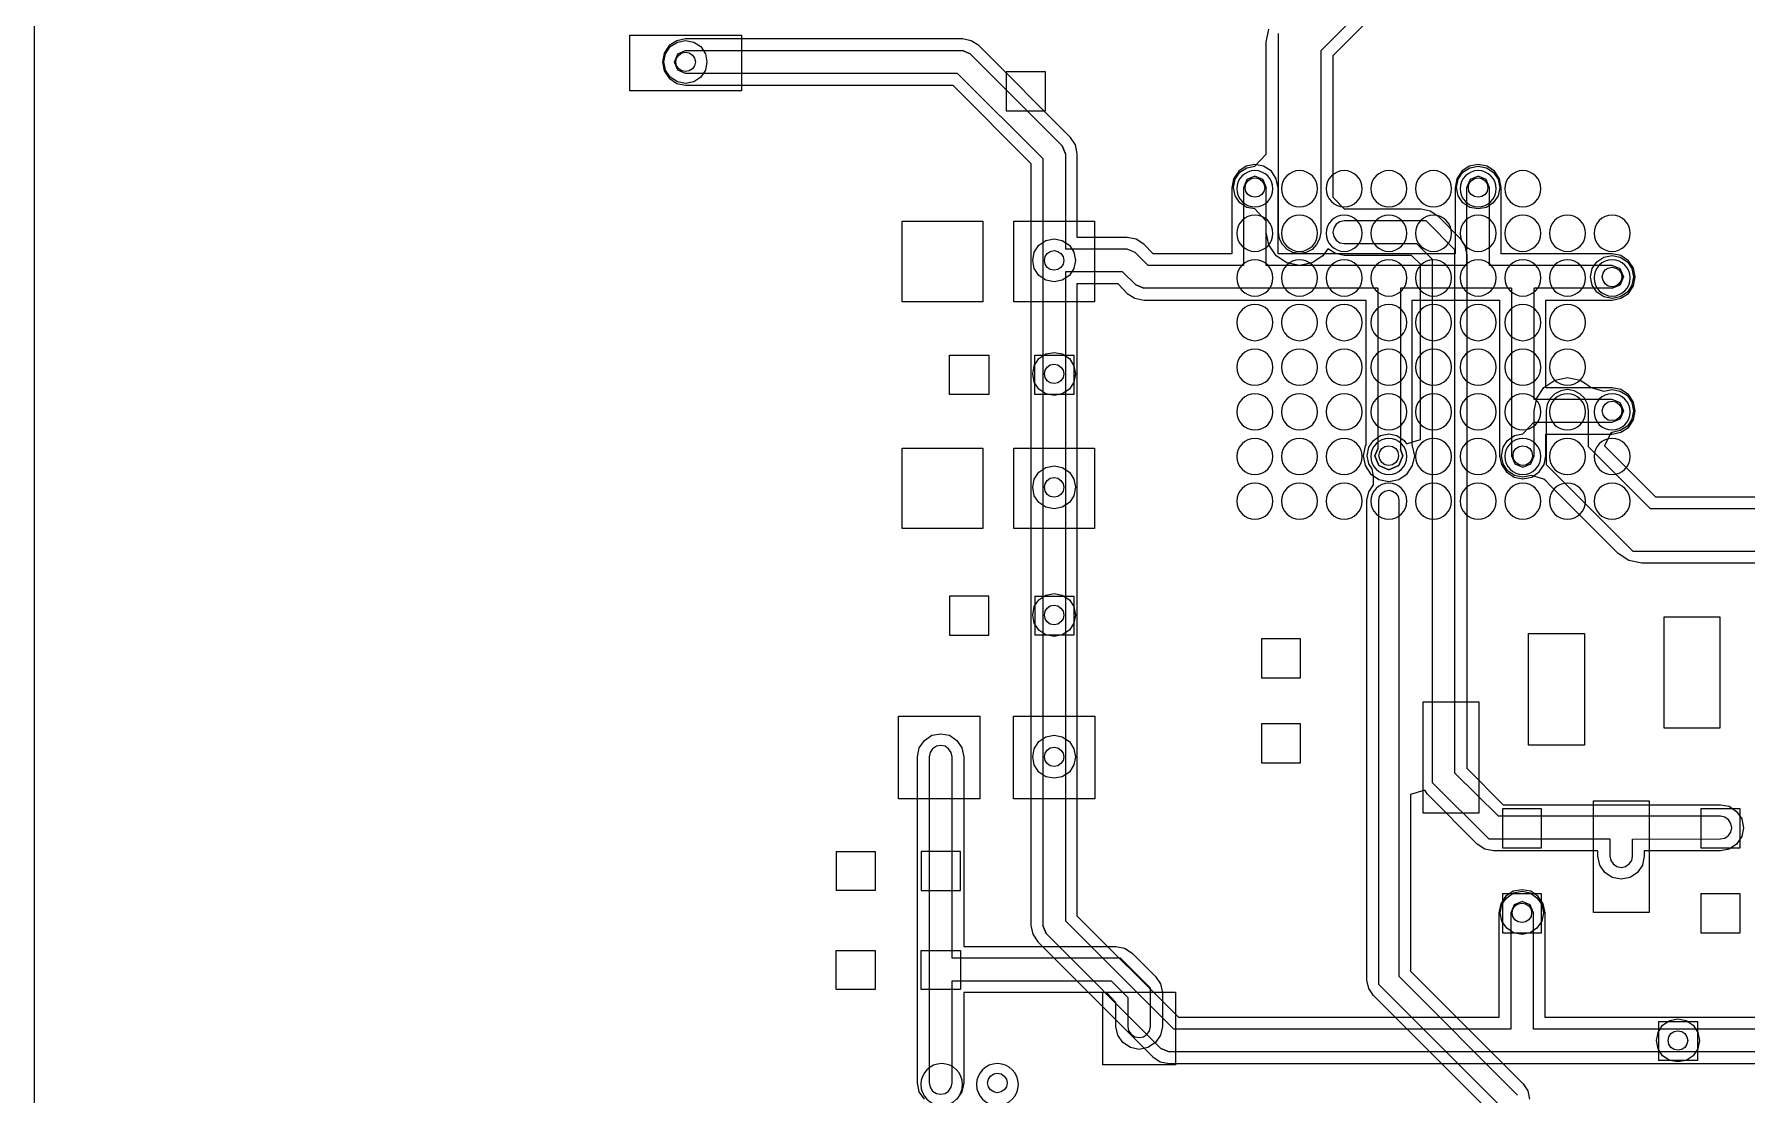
# Model space of a CAD drawing. Header units: millimetres. Extents: x -5.7 to 21.1, y -4.9 to 20.1.
# Drawn here: x -5.74 to 9.61, y 2.03 to 11.53 of the extents above; entities that cross this region are included whole.
import ezdxf

# ---------------------------------------------------------------- set-up
doc = ezdxf.new("R2010")
doc.units = ezdxf.units.MM
doc.header["$LTSCALE"] = 25.4
for name, color, linetype in [('metal1', 5, 'Continuous'), ('metal2', 125, 'Continuous'), ('metal4', 1, 'Continuous')]:
    doc.layers.add(name, color=color, linetype=linetype)

msp = doc.modelspace()

# ---------------------------------------------------------------- linework, layer by layer
at = {"layer": 'metal1', "color": 172, "lineweight": 0}
for p, q in [((-5.733, -3.97), (-5.733, 20.134)), ((-0.091, 11.364), (-0.107, 11.283)), ((-0.047, 11.431), (-0.091, 11.364)), ((0.02, 11.475), (-0.047, 11.431)), ((-0.001, 11.283), (0.029, 11.357)), ((-0.001, 11.283), (0.029, 11.355)), ((0.1, 11.491), (0.02, 11.475)), ((0.029, 11.357), (0.1, 11.387)), ((2.579, 11.491), (0.1, 11.491)), ((0.1, 11.387), (2.579, 11.387)), ((2.659, 11.475), (2.579, 11.491)), ((2.65, 11.357), (2.579, 11.387)), ((2.579, 11.387), (2.65, 11.357)), ((2.65, 11.357), (3.473, 10.532)), ((2.726, 11.431), (2.659, 11.475)), ((3.549, 10.608), (2.726, 11.431)), ((-0.107, 11.283), (-0.091, 11.205)), ((-0.091, 11.205), (-0.047, 11.138)), ((0.029, 11.212), (-0.001, 11.283)), ((0.029, 11.214), (-0.001, 11.283)), ((0.1, 11.182), (0.029, 11.212)), ((-0.047, 11.138), (0.02, 11.092)), ((0.02, 11.092), (0.1, 11.076)), ((2.537, 11.182), (0.1, 11.182)), ((0.1, 11.076), (2.493, 11.076)), ((2.493, 11.076), (3.194, 10.375)), ((3.3, 10.419), (2.537, 11.182)), ((3.593, 10.541), (3.549, 10.608)), ((3.503, 10.46), (3.473, 10.532)), ((3.473, 10.532), (3.503, 10.46)), ((3.503, 10.46), (3.503, 9.607)), ((3.609, 10.46), (3.593, 10.541)), ((3.609, 9.713), (3.609, 10.46)), ((3.194, 10.375), (3.194, 9.506)), ((3.3, 10.419), (3.3, 9.506)), ((5.055, 10.306), (5.009, 10.237)), ((5.122, 10.35), (5.055, 10.306)), ((5.2, 10.366), (5.122, 10.35)), ((5.278, 10.35), (5.2, 10.366)), ((5.348, 10.306), (5.278, 10.35)), ((5.391, 10.237), (5.348, 10.306)), ((7.054, 10.306), (7.01, 10.237)), ((7.12, 10.35), (7.054, 10.306)), ((7.201, 10.366), (7.12, 10.35)), ((7.28, 10.35), (7.201, 10.366)), ((7.346, 10.306), (7.28, 10.35)), ((7.392, 10.237), (7.346, 10.306)), ((5.009, 10.237), (4.992, 10.158)), ((4.992, 10.158), (4.992, 9.566)), ((5.128, 10.23), (5.099, 10.158)), ((5.099, 10.158), (5.099, 9.46)), ((5.2, 10.26), (5.128, 10.23)), ((5.271, 10.23), (5.2, 10.26)), ((5.271, 10.23), (5.301, 10.158)), ((5.301, 10.158), (5.271, 10.23)), ((5.301, 9.46), (5.301, 10.158)), ((5.407, 10.158), (5.391, 10.237)), ((5.407, 9.566), (5.407, 10.158)), ((7.01, 10.237), (6.994, 10.158)), ((6.994, 10.158), (6.994, 9.566)), ((7.13, 10.23), (7.097, 10.158)), ((7.097, 10.158), (7.097, 9.46)), ((7.201, 10.26), (7.13, 10.23)), ((7.273, 10.23), (7.201, 10.26)), ((7.303, 10.158), (7.273, 10.23)), ((7.303, 9.46), (7.303, 10.158)), ((7.406, 10.158), (7.392, 10.237)), ((7.406, 9.566), (7.406, 10.158)), ((4.056, 9.713), (3.609, 9.713)), ((4.135, 9.697), (4.056, 9.713)), ((4.204, 9.651), (4.135, 9.697)), ((4.056, 9.607), (3.503, 9.607)), ((4.128, 9.577), (4.056, 9.607)), ((4.128, 9.577), (4.056, 9.607)), ((4.245, 9.46), (4.128, 9.577)), ((4.289, 9.566), (4.204, 9.651)), ((4.992, 9.566), (4.289, 9.566)), ((6.401, 9.566), (5.407, 9.566)), ((6.994, 9.566), (6.401, 9.566)), ((8.4, 9.566), (7.406, 9.566)), ((8.478, 9.55), (8.4, 9.566)), ((8.548, 9.504), (8.478, 9.55)), ((3.194, 9.506), (3.194, 8.489)), ((3.3, 9.506), (3.3, 8.489)), ((4.015, 9.404), (3.503, 9.404)), ((3.503, 9.404), (3.503, 8.489)), ((4.133, 9.287), (4.015, 9.404)), ((5.099, 9.46), (4.245, 9.46)), ((6.401, 9.46), (5.301, 9.46)), ((7.097, 9.46), (6.401, 9.46)), ((7.6, 9.46), (7.303, 9.46)), ((8.4, 9.46), (7.6, 9.46)), ((8.471, 9.43), (8.4, 9.46)), ((8.501, 9.358), (8.471, 9.43)), ((8.471, 9.43), (8.501, 9.358)), ((8.591, 9.437), (8.548, 9.504)), ((8.607, 9.358), (8.591, 9.437)), ((3.609, 8.489), (3.609, 9.298)), ((3.609, 9.298), (3.971, 9.298)), ((3.971, 9.298), (4.056, 9.211)), ((4.056, 9.211), (4.123, 9.167)), ((4.133, 9.287), (4.204, 9.257)), ((4.204, 9.257), (4.133, 9.287)), ((5.2, 9.257), (4.204, 9.257)), ((6.3, 9.257), (5.2, 9.257)), ((6.3, 9.257), (6.3, 7.818)), ((6.503, 9.257), (6.503, 7.812)), ((7.201, 9.257), (6.503, 9.257)), ((7.499, 9.257), (7.201, 9.257)), ((7.499, 9.257), (7.499, 8.185)), ((7.701, 8.259), (7.701, 9.257)), ((8.4, 9.257), (7.701, 9.257)), ((8.4, 9.257), (8.471, 9.287)), ((8.471, 9.287), (8.4, 9.257)), ((8.471, 9.287), (8.501, 9.358)), ((8.501, 9.358), (8.471, 9.287)), ((8.478, 9.167), (8.548, 9.211)), ((8.548, 9.211), (8.591, 9.278)), ((8.591, 9.278), (8.607, 9.358)), ((4.123, 9.167), (4.204, 9.151)), ((4.204, 9.151), (6.194, 9.151)), ((6.194, 9.151), (6.194, 7.855)), ((6.609, 7.855), (6.609, 9.151)), ((6.609, 9.151), (7.201, 9.151)), ((7.201, 9.151), (7.392, 9.151)), ((7.392, 9.151), (7.392, 8.185)), ((7.807, 8.365), (7.807, 9.151)), ((7.807, 9.151), (8.4, 9.151)), ((8.4, 9.151), (8.478, 9.167)), ((3.194, 8.489), (3.194, 7.472)), ((3.3, 8.489), (3.3, 7.472)), ((3.503, 8.489), (3.503, 7.472)), ((3.609, 7.472), (3.609, 8.489)), ((8.4, 8.365), (7.807, 8.365)), ((8.478, 8.349), (8.4, 8.365)), ((8.548, 8.305), (8.478, 8.349)), ((8.591, 8.236), (8.548, 8.305)), ((7.392, 8.185), (7.392, 7.756)), ((7.499, 8.185), (7.499, 7.756)), ((8.4, 8.259), (7.701, 8.259)), ((8.471, 8.229), (8.4, 8.259)), ((8.501, 8.157), (8.471, 8.229)), ((8.471, 8.229), (8.501, 8.157)), ((8.471, 8.086), (8.501, 8.157)), ((8.501, 8.157), (8.471, 8.086)), ((8.607, 8.157), (8.591, 8.236)), ((8.591, 8.079), (8.607, 8.157)), ((7.701, 7.756), (7.701, 8.056)), ((7.701, 8.056), (8.4, 8.056)), ((8.4, 8.056), (8.471, 8.086)), ((8.478, 7.966), (8.548, 8.01)), ((8.548, 8.01), (8.591, 8.079)), ((6.187, 7.846), (6.171, 7.756)), ((6.194, 7.855), (6.187, 7.846)), ((6.613, 7.846), (6.609, 7.855)), ((6.632, 7.756), (6.613, 7.846)), ((7.807, 7.756), (7.807, 7.95)), ((7.807, 7.95), (8.4, 7.95)), ((8.4, 7.95), (8.478, 7.966)), ((6.171, 7.756), (6.187, 7.668)), ((6.274, 7.756), (6.3, 7.818)), ((6.3, 7.818), (6.274, 7.756)), ((6.311, 7.668), (6.274, 7.756)), ((6.274, 7.756), (6.311, 7.668)), ((6.489, 7.668), (6.526, 7.756)), ((6.526, 7.756), (6.489, 7.668)), ((6.526, 7.756), (6.503, 7.812)), ((6.503, 7.812), (6.526, 7.756)), ((6.613, 7.668), (6.632, 7.756)), ((7.392, 7.756), (7.409, 7.678)), ((7.409, 7.678), (7.455, 7.611)), ((7.499, 7.756), (7.529, 7.685)), ((7.529, 7.685), (7.6, 7.655)), ((7.6, 7.655), (7.671, 7.685)), ((7.671, 7.685), (7.701, 7.756)), ((7.748, 7.611), (7.791, 7.678)), ((7.791, 7.678), (7.807, 7.756)), ((6.187, 7.668), (6.237, 7.595)), ((6.237, 7.595), (6.311, 7.544)), ((6.401, 7.631), (6.311, 7.668)), ((6.311, 7.668), (6.311, 7.668)), ((6.311, 7.668), (6.401, 7.631)), ((6.311, 7.544), (6.401, 7.525)), ((6.489, 7.668), (6.401, 7.631)), ((6.401, 7.631), (6.489, 7.668)), ((6.401, 7.525), (6.489, 7.544)), ((6.489, 7.544), (6.563, 7.595)), ((6.563, 7.595), (6.613, 7.668)), ((7.455, 7.611), (7.522, 7.565)), ((7.522, 7.565), (7.6, 7.548)), ((7.6, 7.548), (7.681, 7.565)), ((7.681, 7.565), (7.748, 7.611)), ((3.194, 7.472), (3.194, 6.329)), ((3.3, 7.472), (3.3, 6.329)), ((3.503, 7.472), (3.503, 6.329)), ((3.609, 6.329), (3.609, 7.472)), ((3.194, 6.329), (3.194, 5.059)), ((3.3, 6.329), (3.3, 5.059)), ((3.503, 6.329), (3.503, 5.059)), ((3.609, 5.059), (3.609, 6.329)), ((3.194, 5.059), (3.194, 3.546)), ((3.3, 5.059), (3.3, 3.546)), ((3.503, 5.059), (3.503, 3.588)), ((3.609, 3.631), (3.609, 5.059)), ((7.515, 3.853), (7.446, 3.807)), ((7.593, 3.867), (7.515, 3.853)), ((7.671, 3.853), (7.593, 3.867)), ((7.738, 3.807), (7.671, 3.853)), ((7.402, 3.74), (7.386, 3.661)), ((7.446, 3.807), (7.402, 3.74)), ((7.522, 3.733), (7.492, 3.661)), ((7.593, 3.763), (7.522, 3.733)), ((7.665, 3.733), (7.593, 3.763)), ((7.695, 3.661), (7.665, 3.733)), ((7.784, 3.74), (7.738, 3.807)), ((7.801, 3.661), (7.784, 3.74)), ((3.194, 3.546), (3.21, 3.468)), ((3.3, 3.546), (3.33, 3.475)), ((3.33, 3.475), (3.3, 3.546)), ((4.474, 2.619), (3.503, 3.588)), ((4.518, 2.723), (3.609, 3.631)), ((7.386, 3.661), (7.386, 2.723)), ((7.492, 3.661), (7.492, 2.619)), ((7.695, 2.619), (7.695, 3.661)), ((7.801, 2.723), (7.801, 3.661)), ((3.21, 3.468), (3.256, 3.401)), ((3.256, 3.401), (4.285, 2.37)), ((4.358, 2.444), (3.33, 3.475)), ((7.492, 2.619), (4.474, 2.619)), ((7.386, 2.723), (4.518, 2.723)), ((8.99, 2.619), (7.695, 2.619)), ((11.911, 2.723), (7.801, 2.723)), ((9.878, 2.619), (8.99, 2.619)), ((4.285, 2.37), (4.352, 2.324)), ((4.352, 2.324), (4.432, 2.31)), ((4.358, 2.444), (4.432, 2.414)), ((4.432, 2.414), (4.358, 2.444)), ((7.6, 2.414), (4.432, 2.414)), ((4.432, 2.31), (11.704, 2.31)), ((8.99, 2.414), (7.6, 2.414)), ((9.878, 2.414), (8.99, 2.414))]:
    msp.add_line(p, q, dxfattribs=at)
at = {"layer": 'metal2', "color": 125, "lineweight": 0}
for p, q in [((-5.736, 20.135), (-5.736, -3.972)), ((6.767, 12.36), (5.79, 11.385)), ((6.787, 12.229), (5.897, 11.339)), ((5.302, 11.463), (5.324, 11.578)), ((5.41, 9.76), (5.41, 11.541)), ((-0.094, 11.285), (-0.079, 11.358)), ((-0.079, 11.358), (-0.038, 11.422)), ((-0.038, 11.422), (0.026, 11.463)), ((0.026, 11.463), (0.099, 11.478)), ((0.038, 11.346), (0.065, 11.366)), ((0.038, 11.346), (0.065, 11.366)), ((0.065, 11.366), (0.099, 11.373)), ((0.065, 11.366), (0.099, 11.373)), ((0.099, 11.478), (0.172, 11.463)), ((0.099, 11.373), (0.133, 11.366)), ((0.099, 11.373), (0.133, 11.366)), ((0.133, 11.366), (0.16, 11.346)), ((0.133, 11.366), (0.16, 11.346)), ((0.172, 11.463), (0.235, 11.422)), ((0.235, 11.422), (0.235, 11.422)), ((0.235, 11.422), (0.277, 11.358)), ((0.277, 11.358), (0.291, 11.285)), ((5.302, 10.459), (5.302, 11.463)), ((5.79, 11.385), (5.79, 9.76)), ((-0.079, 11.212), (-0.094, 11.285)), ((-0.038, 11.149), (-0.079, 11.212)), ((0.011, 11.285), (0.019, 11.319)), ((0.011, 11.285), (0.019, 11.319)), ((0.019, 11.251), (0.011, 11.285)), ((0.019, 11.251), (0.011, 11.285)), ((0.019, 11.319), (0.038, 11.346)), ((0.019, 11.319), (0.038, 11.346)), ((0.038, 11.222), (0.019, 11.251)), ((0.038, 11.222), (0.019, 11.251)), ((0.065, 11.205), (0.038, 11.222)), ((0.065, 11.205), (0.038, 11.222)), ((0.099, 11.198), (0.065, 11.205)), ((0.099, 11.198), (0.065, 11.205)), ((0.133, 11.205), (0.099, 11.198)), ((0.133, 11.205), (0.099, 11.198)), ((0.16, 11.222), (0.133, 11.205)), ((0.16, 11.222), (0.133, 11.205)), ((0.16, 11.346), (0.179, 11.319)), ((0.16, 11.346), (0.179, 11.319)), ((0.179, 11.251), (0.16, 11.222)), ((0.179, 11.251), (0.16, 11.222)), ((0.179, 11.319), (0.187, 11.285)), ((0.179, 11.319), (0.187, 11.285)), ((0.187, 11.285), (0.179, 11.251)), ((0.187, 11.285), (0.179, 11.251)), ((0.277, 11.212), (0.235, 11.149)), ((0.291, 11.285), (0.277, 11.212)), ((5.897, 11.339), (5.897, 10.074)), ((0.026, 11.107), (-0.038, 11.149)), ((0.099, 11.093), (0.026, 11.107)), ((0.172, 11.107), (0.099, 11.093)), ((0.235, 11.149), (0.172, 11.107)), ((5.2, 10.352), (5.302, 10.459)), ((5.022, 10.233), (5.064, 10.296)), ((5.064, 10.296), (5.127, 10.337)), ((5.127, 10.337), (5.2, 10.352)), ((7.021, 10.233), (7.064, 10.296)), ((7.064, 10.296), (7.125, 10.337)), ((7.125, 10.337), (7.199, 10.352)), ((7.199, 10.352), (7.274, 10.337)), ((7.274, 10.337), (7.335, 10.296)), ((7.335, 10.296), (7.335, 10.296)), ((7.335, 10.296), (7.379, 10.233)), ((5.007, 10.159), (5.022, 10.233)), ((5.022, 10.084), (5.007, 10.159)), ((5.112, 10.159), (5.12, 10.191)), ((5.112, 10.159), (5.12, 10.191)), ((5.12, 10.125), (5.112, 10.159)), ((5.12, 10.125), (5.112, 10.159)), ((5.12, 10.191), (5.137, 10.22)), ((5.12, 10.191), (5.137, 10.22)), ((5.137, 10.22), (5.166, 10.24)), ((5.137, 10.22), (5.166, 10.24)), ((5.166, 10.24), (5.2, 10.247)), ((5.166, 10.24), (5.2, 10.247)), ((5.2, 10.247), (5.234, 10.24)), ((5.2, 10.247), (5.234, 10.24)), ((5.234, 10.24), (5.261, 10.22)), ((5.234, 10.24), (5.261, 10.22)), ((5.261, 10.22), (5.28, 10.191)), ((5.261, 10.22), (5.28, 10.191)), ((5.28, 10.191), (5.288, 10.159)), ((5.28, 10.191), (5.288, 10.159)), ((5.288, 10.159), (5.28, 10.125)), ((5.288, 10.159), (5.28, 10.125)), ((7.006, 10.159), (7.021, 10.233)), ((7.021, 10.084), (7.006, 10.159)), ((7.113, 10.159), (7.118, 10.191)), ((7.113, 10.159), (7.118, 10.191)), ((7.118, 10.125), (7.113, 10.159)), ((7.118, 10.125), (7.113, 10.159)), ((7.118, 10.191), (7.138, 10.22)), ((7.118, 10.191), (7.138, 10.22)), ((7.138, 10.22), (7.167, 10.24)), ((7.138, 10.22), (7.167, 10.24)), ((7.167, 10.24), (7.199, 10.247)), ((7.167, 10.24), (7.199, 10.247)), ((7.199, 10.247), (7.233, 10.24)), ((7.199, 10.247), (7.233, 10.24)), ((7.233, 10.24), (7.262, 10.22)), ((7.233, 10.24), (7.262, 10.22)), ((7.262, 10.22), (7.281, 10.191)), ((7.262, 10.22), (7.281, 10.191)), ((7.281, 10.191), (7.286, 10.159)), ((7.281, 10.191), (7.286, 10.159)), ((7.286, 10.159), (7.281, 10.125)), ((7.286, 10.159), (7.281, 10.125)), ((7.379, 10.233), (7.393, 10.159)), ((7.393, 10.159), (7.379, 10.084)), ((5.064, 10.023), (5.022, 10.084)), ((5.127, 9.981), (5.064, 10.023)), ((5.137, 10.096), (5.12, 10.125)), ((5.137, 10.096), (5.12, 10.125)), ((5.2, 9.967), (5.127, 9.981)), ((5.166, 10.079), (5.137, 10.096)), ((5.166, 10.079), (5.137, 10.096)), ((5.2, 10.072), (5.166, 10.079)), ((5.2, 10.072), (5.166, 10.079)), ((5.234, 10.079), (5.2, 10.072)), ((5.234, 10.079), (5.2, 10.072)), ((5.261, 10.096), (5.234, 10.079)), ((5.261, 10.096), (5.234, 10.079)), ((5.28, 10.125), (5.261, 10.096)), ((5.28, 10.125), (5.261, 10.096)), ((5.897, 10.074), (5.999, 9.967)), ((7.064, 10.023), (7.021, 10.084)), ((7.125, 9.981), (7.064, 10.023)), ((7.138, 10.096), (7.118, 10.125)), ((7.138, 10.096), (7.118, 10.125)), ((7.199, 9.967), (7.125, 9.981)), ((7.167, 10.079), (7.138, 10.096)), ((7.167, 10.079), (7.138, 10.096)), ((7.199, 10.072), (7.167, 10.079)), ((7.199, 10.072), (7.167, 10.079)), ((7.233, 10.079), (7.199, 10.072)), ((7.233, 10.079), (7.199, 10.072)), ((7.274, 9.981), (7.199, 9.967)), ((7.262, 10.096), (7.233, 10.079)), ((7.262, 10.096), (7.233, 10.079)), ((7.281, 10.125), (7.262, 10.096)), ((7.281, 10.125), (7.262, 10.096)), ((7.335, 10.023), (7.274, 9.981)), ((7.379, 10.084), (7.335, 10.023)), ((5.302, 9.857), (5.2, 9.967)), ((5.302, 9.76), (5.302, 9.857)), ((5.929, 9.83), (5.907, 9.796)), ((5.96, 9.852), (5.929, 9.83)), ((5.999, 9.86), (5.96, 9.852)), ((5.999, 9.967), (6.689, 9.967)), ((6.733, 9.86), (5.999, 9.86)), ((6.689, 9.967), (6.77, 9.95)), ((6.991, 9.601), (6.733, 9.86)), ((6.77, 9.95), (6.838, 9.906)), ((6.838, 9.906), (7.038, 9.704)), ((3.265, 9.643), (3.328, 9.684)), ((3.328, 9.684), (3.401, 9.699)), ((3.401, 9.699), (3.474, 9.684)), ((3.474, 9.684), (3.538, 9.643)), ((5.324, 9.645), (5.302, 9.76)), ((5.419, 9.699), (5.41, 9.76)), ((5.446, 9.648), (5.419, 9.699)), ((5.78, 9.699), (5.753, 9.648)), ((5.79, 9.76), (5.78, 9.699)), ((5.907, 9.796), (5.897, 9.76)), ((5.897, 9.76), (5.907, 9.721)), ((5.907, 9.721), (5.929, 9.687)), ((5.929, 9.687), (5.96, 9.665)), ((7.038, 9.704), (7.082, 9.638)), ((3.209, 9.506), (3.223, 9.579)), ((3.223, 9.579), (3.265, 9.643)), ((3.314, 9.506), (3.321, 9.54)), ((3.314, 9.506), (3.321, 9.54)), ((3.321, 9.54), (3.338, 9.567)), ((3.321, 9.54), (3.338, 9.567)), ((3.338, 9.567), (3.367, 9.587)), ((3.338, 9.567), (3.367, 9.587)), ((3.367, 9.587), (3.401, 9.594)), ((3.367, 9.587), (3.401, 9.594)), ((3.401, 9.594), (3.435, 9.587)), ((3.401, 9.594), (3.435, 9.587)), ((3.435, 9.587), (3.462, 9.567)), ((3.435, 9.587), (3.462, 9.567)), ((3.462, 9.567), (3.482, 9.54)), ((3.462, 9.567), (3.482, 9.54)), ((3.482, 9.54), (3.489, 9.506)), ((3.482, 9.54), (3.489, 9.506)), ((3.538, 9.643), (3.538, 9.643)), ((3.538, 9.643), (3.579, 9.579)), ((3.579, 9.579), (3.594, 9.506)), ((5.39, 9.548), (5.324, 9.645)), ((5.485, 9.484), (5.39, 9.548)), ((5.488, 9.604), (5.446, 9.648)), ((5.541, 9.577), (5.488, 9.604)), ((5.6, 9.567), (5.541, 9.577)), ((5.658, 9.577), (5.6, 9.567)), ((5.712, 9.604), (5.658, 9.577)), ((5.753, 9.648), (5.712, 9.604)), ((5.809, 9.548), (5.714, 9.484)), ((5.853, 9.611), (5.809, 9.548)), ((5.921, 9.567), (5.853, 9.611)), ((5.999, 9.55), (5.921, 9.567)), ((5.96, 9.665), (5.999, 9.657)), ((5.999, 9.657), (6.648, 9.657)), ((6.604, 9.55), (5.999, 9.55)), ((6.684, 9.472), (6.604, 9.55)), ((6.648, 9.657), (6.789, 9.516)), ((6.789, 9.516), (6.789, 4.829)), ((6.991, 4.912), (6.991, 9.601)), ((7.082, 9.638), (7.099, 9.557)), ((7.099, 9.557), (7.099, 4.956)), ((8.264, 9.494), (8.327, 9.535)), ((8.327, 9.535), (8.4, 9.55)), ((8.4, 9.55), (8.473, 9.535)), ((8.473, 9.535), (8.537, 9.494)), ((3.223, 9.433), (3.209, 9.506)), ((3.265, 9.37), (3.223, 9.433)), ((3.328, 9.328), (3.265, 9.37)), ((3.321, 9.472), (3.314, 9.506)), ((3.321, 9.472), (3.314, 9.506)), ((3.338, 9.443), (3.321, 9.472)), ((3.338, 9.443), (3.321, 9.472)), ((3.367, 9.426), (3.338, 9.443)), ((3.367, 9.426), (3.338, 9.443)), ((3.401, 9.418), (3.367, 9.426)), ((3.401, 9.418), (3.367, 9.426)), ((3.435, 9.426), (3.401, 9.418)), ((3.435, 9.426), (3.401, 9.418)), ((3.462, 9.443), (3.435, 9.426)), ((3.462, 9.443), (3.435, 9.426)), ((3.482, 9.472), (3.462, 9.443)), ((3.482, 9.472), (3.462, 9.443)), ((3.538, 9.37), (3.474, 9.328)), ((3.489, 9.506), (3.482, 9.472)), ((3.489, 9.506), (3.482, 9.472)), ((3.579, 9.433), (3.538, 9.37)), ((3.594, 9.506), (3.579, 9.433)), ((5.6, 9.46), (5.485, 9.484)), ((5.714, 9.484), (5.6, 9.46)), ((6.684, 7.903), (6.684, 9.472)), ((8.208, 9.358), (8.222, 9.433)), ((8.222, 9.433), (8.264, 9.494)), ((8.312, 9.358), (8.32, 9.392)), ((8.312, 9.358), (8.32, 9.392)), ((8.32, 9.392), (8.337, 9.421)), ((8.32, 9.392), (8.337, 9.421)), ((8.337, 9.421), (8.366, 9.438)), ((8.337, 9.421), (8.366, 9.438)), ((8.366, 9.438), (8.4, 9.445)), ((8.366, 9.438), (8.4, 9.445)), ((8.4, 9.445), (8.434, 9.438)), ((8.4, 9.445), (8.434, 9.438)), ((8.434, 9.438), (8.461, 9.421)), ((8.434, 9.438), (8.461, 9.421)), ((8.461, 9.421), (8.48, 9.392)), ((8.461, 9.421), (8.48, 9.392)), ((8.48, 9.392), (8.488, 9.358)), ((8.48, 9.392), (8.488, 9.358)), ((8.537, 9.494), (8.537, 9.494)), ((8.537, 9.494), (8.578, 9.433)), ((8.578, 9.433), (8.593, 9.358)), ((3.401, 9.314), (3.328, 9.328)), ((3.474, 9.328), (3.401, 9.314)), ((8.222, 9.284), (8.208, 9.358)), ((8.264, 9.221), (8.222, 9.284)), ((8.327, 9.18), (8.264, 9.221)), ((8.32, 9.326), (8.312, 9.358)), ((8.32, 9.326), (8.312, 9.358)), ((8.337, 9.297), (8.32, 9.326)), ((8.337, 9.297), (8.32, 9.326)), ((8.366, 9.277), (8.337, 9.297)), ((8.366, 9.277), (8.337, 9.297)), ((8.4, 9.27), (8.366, 9.277)), ((8.4, 9.27), (8.366, 9.277)), ((8.434, 9.277), (8.4, 9.27)), ((8.434, 9.277), (8.4, 9.27)), ((8.461, 9.297), (8.434, 9.277)), ((8.461, 9.297), (8.434, 9.277)), ((8.48, 9.326), (8.461, 9.297)), ((8.48, 9.326), (8.461, 9.297)), ((8.537, 9.221), (8.473, 9.18)), ((8.488, 9.358), (8.48, 9.326)), ((8.488, 9.358), (8.48, 9.326)), ((8.578, 9.284), (8.537, 9.221)), ((8.593, 9.358), (8.578, 9.284)), ((8.4, 9.165), (8.327, 9.18)), ((8.473, 9.18), (8.4, 9.165)), ((3.223, 8.563), (3.265, 8.626)), ((3.265, 8.626), (3.328, 8.668)), ((3.328, 8.668), (3.401, 8.682)), ((3.401, 8.682), (3.474, 8.668)), ((3.474, 8.668), (3.538, 8.626)), ((3.538, 8.626), (3.538, 8.626)), ((3.538, 8.626), (3.579, 8.563)), ((3.209, 8.49), (3.223, 8.563)), ((3.223, 8.414), (3.209, 8.49)), ((3.314, 8.49), (3.321, 8.524)), ((3.314, 8.49), (3.321, 8.524)), ((3.321, 8.456), (3.314, 8.49)), ((3.321, 8.456), (3.314, 8.49)), ((3.321, 8.524), (3.338, 8.551)), ((3.321, 8.524), (3.338, 8.551)), ((3.338, 8.427), (3.321, 8.456)), ((3.338, 8.427), (3.321, 8.456)), ((3.338, 8.551), (3.367, 8.57)), ((3.338, 8.551), (3.367, 8.57)), ((3.367, 8.57), (3.401, 8.578)), ((3.367, 8.57), (3.401, 8.578)), ((3.401, 8.578), (3.435, 8.57)), ((3.401, 8.578), (3.435, 8.57)), ((3.435, 8.57), (3.462, 8.551)), ((3.435, 8.57), (3.462, 8.551)), ((3.462, 8.551), (3.482, 8.524)), ((3.462, 8.551), (3.482, 8.524)), ((3.482, 8.456), (3.462, 8.427)), ((3.482, 8.456), (3.462, 8.427)), ((3.482, 8.524), (3.489, 8.49)), ((3.482, 8.524), (3.489, 8.49)), ((3.489, 8.49), (3.482, 8.456)), ((3.489, 8.49), (3.482, 8.456)), ((3.579, 8.563), (3.594, 8.49)), ((3.594, 8.49), (3.579, 8.414)), ((7.886, 8.434), (8, 8.456)), ((8, 8.456), (8.115, 8.434)), ((3.265, 8.353), (3.223, 8.414)), ((3.328, 8.312), (3.265, 8.353)), ((3.401, 8.297), (3.328, 8.312)), ((3.367, 8.409), (3.338, 8.427)), ((3.367, 8.409), (3.338, 8.427)), ((3.401, 8.402), (3.367, 8.409)), ((3.401, 8.402), (3.367, 8.409)), ((3.435, 8.409), (3.401, 8.402)), ((3.435, 8.409), (3.401, 8.402)), ((3.474, 8.312), (3.401, 8.297)), ((3.462, 8.427), (3.435, 8.409)), ((3.462, 8.427), (3.435, 8.409)), ((3.538, 8.353), (3.474, 8.312)), ((3.579, 8.414), (3.538, 8.353)), ((7.725, 8.271), (7.788, 8.368)), ((7.788, 8.368), (7.886, 8.434)), ((7.888, 8.312), (7.847, 8.271)), ((7.942, 8.339), (7.888, 8.312)), ((8, 8.349), (7.942, 8.339)), ((8.059, 8.339), (8, 8.349)), ((8.112, 8.312), (8.059, 8.339)), ((8.154, 8.271), (8.112, 8.312)), ((8.115, 8.434), (8.161, 8.402)), ((8.161, 8.402), (8.161, 8.402)), ((8.161, 8.402), (8.188, 8.385)), ((8.188, 8.385), (8.21, 8.368)), ((8.21, 8.368), (8.327, 8.336)), ((8.327, 8.336), (8.4, 8.351)), ((8.4, 8.351), (8.473, 8.336)), ((8.473, 8.336), (8.537, 8.295)), ((8.537, 8.295), (8.578, 8.232)), ((7.703, 8.158), (7.725, 8.271)), ((7.703, 8.059), (7.703, 8.158)), ((7.818, 8.217), (7.81, 8.158)), ((7.81, 8.158), (7.81, 7.678)), ((7.847, 8.271), (7.818, 8.217)), ((8.181, 8.217), (8.154, 8.271)), ((8.19, 8.158), (8.181, 8.217)), ((8.19, 7.837), (8.19, 8.158)), ((8.312, 8.158), (8.32, 8.19)), ((8.312, 8.158), (8.32, 8.19)), ((8.32, 8.124), (8.312, 8.158)), ((8.32, 8.124), (8.312, 8.158)), ((8.32, 8.19), (8.339, 8.219)), ((8.32, 8.19), (8.339, 8.219)), ((8.339, 8.219), (8.366, 8.239)), ((8.339, 8.219), (8.366, 8.239)), ((8.366, 8.239), (8.4, 8.246)), ((8.366, 8.239), (8.4, 8.246)), ((8.4, 8.246), (8.434, 8.239)), ((8.4, 8.246), (8.434, 8.239)), ((8.434, 8.239), (8.461, 8.219)), ((8.434, 8.239), (8.461, 8.219)), ((8.461, 8.219), (8.48, 8.19)), ((8.461, 8.219), (8.48, 8.19)), ((8.48, 8.19), (8.488, 8.158)), ((8.48, 8.19), (8.488, 8.158)), ((8.488, 8.158), (8.48, 8.124)), ((8.488, 8.158), (8.48, 8.124)), ((8.578, 8.232), (8.593, 8.158)), ((8.593, 8.158), (8.578, 8.083)), ((7.601, 7.951), (7.703, 8.059)), ((8.339, 8.095), (8.32, 8.124)), ((8.339, 8.095), (8.32, 8.124)), ((8.366, 8.076), (8.339, 8.095)), ((8.366, 8.076), (8.339, 8.095)), ((8.4, 8.071), (8.366, 8.076)), ((8.4, 8.071), (8.366, 8.076)), ((8.434, 8.076), (8.4, 8.071)), ((8.434, 8.076), (8.4, 8.071)), ((8.473, 7.981), (8.4, 7.963)), ((8.461, 8.095), (8.434, 8.076)), ((8.461, 8.095), (8.434, 8.076)), ((8.48, 8.124), (8.461, 8.095)), ((8.48, 8.124), (8.461, 8.095)), ((8.537, 8.022), (8.473, 7.981)), ((8.578, 8.083), (8.537, 8.022)), ((6.207, 7.756), (6.221, 7.832)), ((6.221, 7.832), (6.263, 7.893)), ((6.263, 7.893), (6.326, 7.937)), ((6.326, 7.937), (6.399, 7.951)), ((6.338, 7.82), (6.365, 7.839)), ((6.338, 7.82), (6.365, 7.839)), ((6.365, 7.839), (6.399, 7.844)), ((6.365, 7.839), (6.399, 7.844)), ((6.399, 7.951), (6.472, 7.937)), ((6.399, 7.844), (6.433, 7.839)), ((6.399, 7.844), (6.433, 7.839)), ((6.433, 7.839), (6.462, 7.82)), ((6.433, 7.839), (6.462, 7.82)), ((6.472, 7.937), (6.536, 7.893)), ((6.536, 7.893), (6.558, 7.864)), ((6.558, 7.864), (6.684, 7.903)), ((7.408, 7.756), (7.423, 7.832)), ((7.423, 7.832), (7.464, 7.893)), ((7.464, 7.893), (7.525, 7.937)), ((7.525, 7.937), (7.601, 7.951)), ((7.537, 7.82), (7.567, 7.839)), ((7.537, 7.82), (7.567, 7.839)), ((7.567, 7.839), (7.601, 7.844)), ((7.567, 7.839), (7.601, 7.844)), ((7.601, 7.844), (7.632, 7.839)), ((7.601, 7.844), (7.632, 7.839)), ((7.632, 7.839), (7.662, 7.82)), ((7.632, 7.839), (7.662, 7.82)), ((8.744, 7.281), (8.19, 7.837)), ((8.385, 7.954), (8.332, 7.846)), ((8.332, 7.846), (8.788, 7.388)), ((8.4, 7.963), (8.385, 7.954)), ((6.221, 7.683), (6.207, 7.756)), ((6.25, 7.639), (6.221, 7.683)), ((6.311, 7.756), (6.319, 7.79)), ((6.311, 7.756), (6.319, 7.79)), ((6.319, 7.725), (6.311, 7.756)), ((6.319, 7.725), (6.311, 7.756)), ((6.319, 7.79), (6.338, 7.82)), ((6.319, 7.79), (6.338, 7.82)), ((6.338, 7.695), (6.319, 7.725)), ((6.338, 7.695), (6.319, 7.725)), ((6.365, 7.676), (6.338, 7.695)), ((6.365, 7.676), (6.338, 7.695)), ((6.399, 7.669), (6.365, 7.676)), ((6.399, 7.669), (6.365, 7.676)), ((6.433, 7.676), (6.399, 7.669)), ((6.433, 7.676), (6.399, 7.669)), ((6.462, 7.695), (6.433, 7.676)), ((6.462, 7.695), (6.433, 7.676)), ((6.462, 7.82), (6.48, 7.79)), ((6.462, 7.82), (6.48, 7.79)), ((6.48, 7.725), (6.462, 7.695)), ((6.48, 7.725), (6.462, 7.695)), ((6.48, 7.79), (6.487, 7.756)), ((6.48, 7.79), (6.487, 7.756)), ((6.487, 7.756), (6.48, 7.725)), ((6.487, 7.756), (6.48, 7.725)), ((7.423, 7.683), (7.408, 7.756)), ((7.464, 7.62), (7.423, 7.683)), ((7.513, 7.756), (7.518, 7.79)), ((7.513, 7.756), (7.518, 7.79)), ((7.518, 7.725), (7.513, 7.756)), ((7.518, 7.725), (7.513, 7.756)), ((7.518, 7.79), (7.537, 7.82)), ((7.518, 7.79), (7.537, 7.82)), ((7.537, 7.695), (7.518, 7.725)), ((7.537, 7.695), (7.518, 7.725)), ((7.567, 7.676), (7.537, 7.695)), ((7.567, 7.676), (7.537, 7.695)), ((7.601, 7.669), (7.567, 7.676)), ((7.601, 7.669), (7.567, 7.676)), ((7.632, 7.676), (7.601, 7.669)), ((7.632, 7.676), (7.601, 7.669)), ((7.662, 7.695), (7.632, 7.676)), ((7.662, 7.695), (7.632, 7.676)), ((7.662, 7.82), (7.681, 7.79)), ((7.662, 7.82), (7.681, 7.79)), ((7.681, 7.725), (7.662, 7.695)), ((7.681, 7.725), (7.662, 7.695)), ((7.681, 7.79), (7.688, 7.756)), ((7.681, 7.79), (7.688, 7.756)), ((7.688, 7.756), (7.681, 7.725)), ((7.688, 7.756), (7.681, 7.725)), ((7.81, 7.678), (8.585, 6.901)), ((3.209, 7.474), (3.223, 7.547)), ((3.223, 7.547), (3.265, 7.61)), ((3.265, 7.61), (3.328, 7.652)), ((3.321, 7.505), (3.338, 7.535)), ((3.321, 7.505), (3.338, 7.535)), ((3.328, 7.652), (3.401, 7.666)), ((3.338, 7.535), (3.367, 7.554)), ((3.338, 7.535), (3.367, 7.554)), ((3.367, 7.554), (3.401, 7.561)), ((3.367, 7.554), (3.401, 7.561)), ((3.401, 7.666), (3.474, 7.652)), ((3.401, 7.561), (3.435, 7.554)), ((3.401, 7.561), (3.435, 7.554)), ((3.435, 7.554), (3.462, 7.535)), ((3.435, 7.554), (3.462, 7.535)), ((3.462, 7.535), (3.482, 7.505)), ((3.462, 7.535), (3.482, 7.505)), ((3.474, 7.652), (3.538, 7.61)), ((3.538, 7.61), (3.538, 7.61)), ((3.538, 7.61), (3.579, 7.547)), ((3.579, 7.547), (3.594, 7.474)), ((6.263, 7.574), (6.25, 7.639)), ((6.263, 7.496), (6.263, 7.574)), ((7.525, 7.578), (7.464, 7.62)), ((7.601, 7.564), (7.525, 7.578)), ((7.645, 7.574), (7.601, 7.564)), ((7.679, 7.578), (7.645, 7.574)), ((7.788, 7.547), (7.679, 7.578)), ((7.808, 7.527), (7.788, 7.547)), ((7.842, 7.493), (7.808, 7.527)), ((3.223, 7.398), (3.209, 7.474)), ((3.265, 7.337), (3.223, 7.398)), ((3.314, 7.474), (3.321, 7.505)), ((3.314, 7.474), (3.321, 7.505)), ((3.321, 7.439), (3.314, 7.474)), ((3.321, 7.439), (3.314, 7.474)), ((3.338, 7.41), (3.321, 7.439)), ((3.338, 7.41), (3.321, 7.439)), ((3.367, 7.391), (3.338, 7.41)), ((3.367, 7.391), (3.338, 7.41)), ((3.401, 7.386), (3.367, 7.391)), ((3.401, 7.386), (3.367, 7.391)), ((3.435, 7.391), (3.401, 7.386)), ((3.435, 7.391), (3.401, 7.386)), ((3.462, 7.41), (3.435, 7.391)), ((3.462, 7.41), (3.435, 7.391)), ((3.482, 7.439), (3.462, 7.41)), ((3.482, 7.439), (3.462, 7.41)), ((3.482, 7.505), (3.489, 7.474)), ((3.482, 7.505), (3.489, 7.474)), ((3.489, 7.474), (3.482, 7.439)), ((3.489, 7.474), (3.482, 7.439)), ((3.579, 7.398), (3.538, 7.337)), ((3.594, 7.474), (3.579, 7.398)), ((6.204, 7.357), (6.221, 7.432)), ((6.221, 7.432), (6.25, 7.476)), ((6.25, 7.476), (6.263, 7.496)), ((6.311, 7.357), (6.316, 7.391)), ((6.316, 7.391), (6.336, 7.42)), ((6.336, 7.42), (6.365, 7.439)), ((6.365, 7.439), (6.399, 7.447)), ((6.399, 7.447), (6.433, 7.439)), ((6.433, 7.439), (6.462, 7.42)), ((6.462, 7.42), (6.482, 7.391)), ((6.482, 7.391), (6.489, 7.357)), ((8.454, 6.881), (7.842, 7.493)), ((8.788, 7.388), (13.179, 7.388)), ((3.328, 7.296), (3.265, 7.337)), ((3.401, 7.279), (3.328, 7.296)), ((3.474, 7.296), (3.401, 7.279)), ((3.538, 7.337), (3.474, 7.296)), ((6.204, 3.057), (6.204, 7.357)), ((6.311, 3.018), (6.311, 7.357)), ((6.489, 7.357), (6.489, 3.094)), ((13.179, 7.281), (8.744, 7.281)), ((8.551, 6.816), (8.454, 6.881)), ((8.666, 6.794), (8.551, 6.816)), ((8.585, 6.901), (12.989, 6.901)), ((12.882, 6.794), (8.666, 6.794)), ((3.223, 6.404), (3.265, 6.465)), ((3.265, 6.465), (3.328, 6.508)), ((3.328, 6.508), (3.401, 6.523)), ((3.401, 6.523), (3.474, 6.508)), ((3.474, 6.508), (3.538, 6.465)), ((3.538, 6.465), (3.538, 6.465)), ((3.538, 6.465), (3.579, 6.404)), ((3.209, 6.328), (3.223, 6.404)), ((3.223, 6.255), (3.209, 6.328)), ((3.314, 6.328), (3.321, 6.362)), ((3.314, 6.328), (3.321, 6.362)), ((3.321, 6.296), (3.314, 6.328)), ((3.321, 6.296), (3.314, 6.328)), ((3.321, 6.362), (3.338, 6.391)), ((3.321, 6.362), (3.338, 6.391)), ((3.338, 6.267), (3.321, 6.296)), ((3.338, 6.267), (3.321, 6.296)), ((3.338, 6.391), (3.367, 6.411)), ((3.338, 6.391), (3.367, 6.411)), ((3.367, 6.411), (3.401, 6.416)), ((3.367, 6.411), (3.401, 6.416)), ((3.401, 6.416), (3.435, 6.411)), ((3.401, 6.416), (3.435, 6.411)), ((3.435, 6.411), (3.462, 6.391)), ((3.435, 6.411), (3.462, 6.391)), ((3.462, 6.391), (3.482, 6.362)), ((3.462, 6.391), (3.482, 6.362)), ((3.482, 6.296), (3.462, 6.267)), ((3.482, 6.296), (3.462, 6.267)), ((3.482, 6.362), (3.489, 6.328)), ((3.482, 6.362), (3.489, 6.328)), ((3.489, 6.328), (3.482, 6.296)), ((3.489, 6.328), (3.482, 6.296)), ((3.579, 6.404), (3.594, 6.328)), ((3.594, 6.328), (3.579, 6.255)), ((3.265, 6.192), (3.223, 6.255)), ((3.328, 6.15), (3.265, 6.192)), ((3.401, 6.136), (3.328, 6.15)), ((3.367, 6.248), (3.338, 6.267)), ((3.367, 6.248), (3.338, 6.267)), ((3.401, 6.24), (3.367, 6.248)), ((3.401, 6.24), (3.367, 6.248)), ((3.435, 6.248), (3.401, 6.24)), ((3.435, 6.248), (3.401, 6.24)), ((3.474, 6.15), (3.401, 6.136)), ((3.462, 6.267), (3.435, 6.248)), ((3.462, 6.267), (3.435, 6.248)), ((3.538, 6.192), (3.474, 6.15)), ((3.579, 6.255), (3.538, 6.192)), ((2.239, 5.205), (2.305, 5.251)), ((2.305, 5.251), (2.385, 5.265)), ((2.385, 5.265), (2.463, 5.251)), ((2.463, 5.251), (2.531, 5.205)), ((3.265, 5.195), (3.328, 5.236)), ((3.328, 5.236), (3.401, 5.251)), ((3.401, 5.251), (3.474, 5.236)), ((3.474, 5.236), (3.538, 5.195)), ((2.178, 5.058), (2.192, 5.139)), ((2.192, 5.139), (2.239, 5.205)), ((2.29, 5.097), (2.283, 5.058)), ((2.312, 5.129), (2.29, 5.097)), ((2.346, 5.153), (2.312, 5.129)), ((2.385, 5.161), (2.346, 5.153)), ((2.424, 5.153), (2.385, 5.161)), ((2.456, 5.129), (2.424, 5.153)), ((2.478, 5.097), (2.456, 5.129)), ((2.487, 5.058), (2.478, 5.097)), ((2.531, 5.205), (2.531, 5.205)), ((2.531, 5.205), (2.575, 5.139)), ((2.575, 5.139), (2.592, 5.058)), ((3.209, 5.058), (3.223, 5.131)), ((3.223, 5.131), (3.265, 5.195)), ((3.314, 5.058), (3.321, 5.092)), ((3.314, 5.058), (3.321, 5.092)), ((3.321, 5.092), (3.338, 5.119)), ((3.321, 5.092), (3.338, 5.119)), ((3.338, 5.119), (3.367, 5.139)), ((3.338, 5.119), (3.367, 5.139)), ((3.367, 5.139), (3.401, 5.146)), ((3.367, 5.139), (3.401, 5.146)), ((3.401, 5.146), (3.435, 5.139)), ((3.401, 5.146), (3.435, 5.139)), ((3.435, 5.139), (3.462, 5.119)), ((3.435, 5.139), (3.462, 5.119)), ((3.462, 5.119), (3.482, 5.092)), ((3.462, 5.119), (3.482, 5.092)), ((3.482, 5.092), (3.489, 5.058)), ((3.482, 5.092), (3.489, 5.058)), ((3.538, 5.195), (3.538, 5.195)), ((3.538, 5.195), (3.579, 5.131)), ((3.579, 5.131), (3.594, 5.058)), ((2.178, 4.042), (2.178, 5.058)), ((2.283, 5.058), (2.283, 4.042)), ((2.487, 4.042), (2.487, 5.058)), ((2.592, 5.058), (2.592, 4.042)), ((3.223, 4.985), (3.209, 5.058)), ((3.265, 4.922), (3.223, 4.985)), ((3.328, 4.88), (3.265, 4.922)), ((3.321, 5.024), (3.314, 5.058)), ((3.321, 5.024), (3.314, 5.058)), ((3.338, 4.997), (3.321, 5.024)), ((3.338, 4.997), (3.321, 5.024)), ((3.367, 4.978), (3.338, 4.997)), ((3.367, 4.978), (3.338, 4.997)), ((3.401, 4.971), (3.367, 4.978)), ((3.401, 4.971), (3.367, 4.978)), ((3.435, 4.978), (3.401, 4.971)), ((3.435, 4.978), (3.401, 4.971)), ((3.462, 4.997), (3.435, 4.978)), ((3.462, 4.997), (3.435, 4.978)), ((3.482, 5.024), (3.462, 4.997)), ((3.482, 5.024), (3.462, 4.997)), ((3.538, 4.922), (3.474, 4.88)), ((3.489, 5.058), (3.482, 5.024)), ((3.489, 5.058), (3.482, 5.024)), ((3.579, 4.985), (3.538, 4.922)), ((3.594, 5.058), (3.579, 4.985)), ((7.381, 4.525), (6.991, 4.912)), ((7.099, 4.956), (7.425, 4.629)), ((3.401, 4.866), (3.328, 4.88)), ((3.474, 4.88), (3.401, 4.866)), ((6.721, 4.759), (6.594, 4.72)), ((6.745, 4.724), (6.721, 4.759)), ((6.789, 4.829), (7.296, 4.322)), ((6.594, 4.72), (6.594, 3.138)), ((7.191, 4.276), (6.745, 4.724)), ((7.425, 4.629), (9.37, 4.629)), ((9.37, 4.629), (9.45, 4.615)), ((9.45, 4.615), (9.516, 4.568)), ((7.593, 4.525), (7.381, 4.525)), ((8.583, 4.525), (7.593, 4.525)), ((9.37, 4.525), (8.48, 4.525)), ((9.409, 4.517), (9.37, 4.525)), ((9.443, 4.495), (9.409, 4.517)), ((9.465, 4.461), (9.443, 4.495)), ((9.472, 4.422), (9.465, 4.461)), ((9.516, 4.568), (9.563, 4.503)), ((9.563, 4.503), (9.577, 4.422)), ((7.296, 4.322), (7.593, 4.322)), ((7.593, 4.322), (8.381, 4.322)), ((8.381, 4.322), (8.381, 4.169)), ((8.583, 4.321), (9.37, 4.322)), ((8.583, 4.169), (8.583, 4.321)), ((8.583, 4.321), (8.583, 4.321)), ((9.37, 4.322), (9.409, 4.33)), ((9.409, 4.33), (9.443, 4.352)), ((9.443, 4.352), (9.465, 4.383)), ((9.465, 4.383), (9.472, 4.422)), ((9.563, 4.344), (9.516, 4.276)), ((9.577, 4.422), (9.563, 4.344)), ((7.259, 4.232), (7.191, 4.276)), ((7.337, 4.215), (7.259, 4.232)), ((8.273, 4.215), (7.337, 4.215)), ((8.273, 4.169), (8.273, 4.215)), ((8.29, 4.088), (8.273, 4.169)), ((8.381, 4.169), (8.388, 4.13)), ((8.576, 4.13), (8.583, 4.169)), ((8.688, 4.169), (8.673, 4.088)), ((9.37, 4.215), (8.688, 4.215)), ((8.688, 4.215), (8.688, 4.169)), ((9.45, 4.232), (9.37, 4.215)), ((9.516, 4.276), (9.45, 4.232)), ((2.178, 3.152), (2.178, 4.042)), ((2.283, 4.042), (2.283, 3.05)), ((2.487, 3.255), (2.487, 4.042)), ((2.592, 4.042), (2.592, 3.36)), ((8.334, 4.023), (8.29, 4.088)), ((8.402, 3.976), (8.334, 4.023)), ((8.388, 4.13), (8.41, 4.098)), ((8.41, 4.098), (8.441, 4.074)), ((8.441, 4.074), (8.48, 4.066)), ((8.48, 4.066), (8.519, 4.074)), ((8.519, 4.074), (8.554, 4.098)), ((8.554, 4.098), (8.576, 4.13)), ((8.627, 4.023), (8.561, 3.976)), ((8.673, 4.088), (8.627, 4.023)), ((7.457, 3.796), (7.518, 3.84)), ((7.518, 3.84), (7.593, 3.854)), ((7.593, 3.854), (7.666, 3.84)), ((7.666, 3.84), (7.727, 3.796)), ((8.48, 3.962), (8.402, 3.976)), ((8.561, 3.976), (8.48, 3.962)), ((7.398, 3.659), (7.413, 3.735)), ((7.413, 3.735), (7.457, 3.796)), ((7.506, 3.659), (7.51, 3.693)), ((7.506, 3.659), (7.51, 3.693)), ((7.51, 3.693), (7.53, 3.723)), ((7.51, 3.693), (7.53, 3.723)), ((7.53, 3.723), (7.559, 3.742)), ((7.53, 3.723), (7.559, 3.742)), ((7.559, 3.742), (7.593, 3.747)), ((7.559, 3.742), (7.593, 3.747)), ((7.593, 3.747), (7.625, 3.742)), ((7.593, 3.747), (7.625, 3.742)), ((7.625, 3.742), (7.654, 3.723)), ((7.625, 3.742), (7.654, 3.723)), ((7.654, 3.723), (7.674, 3.693)), ((7.654, 3.723), (7.674, 3.693)), ((7.674, 3.693), (7.679, 3.659)), ((7.674, 3.693), (7.679, 3.659)), ((7.727, 3.796), (7.727, 3.796)), ((7.727, 3.796), (7.771, 3.735)), ((7.771, 3.735), (7.786, 3.659)), ((7.413, 3.586), (7.398, 3.659)), ((7.457, 3.523), (7.413, 3.586)), ((7.51, 3.628), (7.506, 3.659)), ((7.51, 3.628), (7.506, 3.659)), ((7.53, 3.598), (7.51, 3.628)), ((7.53, 3.598), (7.51, 3.628)), ((7.559, 3.579), (7.53, 3.598)), ((7.559, 3.579), (7.53, 3.598)), ((7.593, 3.574), (7.559, 3.579)), ((7.593, 3.574), (7.559, 3.579)), ((7.625, 3.579), (7.593, 3.574)), ((7.625, 3.579), (7.593, 3.574)), ((7.654, 3.598), (7.625, 3.579)), ((7.654, 3.598), (7.625, 3.579)), ((7.674, 3.628), (7.654, 3.598)), ((7.674, 3.628), (7.654, 3.598)), ((7.679, 3.659), (7.674, 3.628)), ((7.679, 3.659), (7.674, 3.628)), ((7.771, 3.586), (7.727, 3.523)), ((7.786, 3.659), (7.771, 3.586)), ((7.518, 3.481), (7.457, 3.523)), ((7.593, 3.467), (7.518, 3.481)), ((7.666, 3.481), (7.593, 3.467)), ((7.727, 3.523), (7.666, 3.481)), ((3.996, 3.255), (2.487, 3.255)), ((2.592, 3.36), (3.955, 3.36)), ((3.955, 3.36), (4.033, 3.343)), ((4.264, 2.984), (3.996, 3.255)), ((4.033, 3.343), (4.101, 3.299)), ((4.101, 3.299), (4.31, 3.089)), ((2.178, 2.136), (2.178, 3.152)), ((2.283, 3.152), (2.283, 2.136)), ((4.31, 3.089), (4.354, 3.023)), ((6.489, 3.094), (7.554, 2.026)), ((6.594, 3.138), (7.603, 2.129)), ((2.487, 2.136), (2.487, 3.05)), ((2.487, 3.05), (3.911, 3.05)), ((3.869, 2.945), (2.592, 2.945)), ((2.592, 2.945), (2.592, 2.136)), ((3.955, 2.858), (3.869, 2.945)), ((3.911, 3.05), (4.062, 2.901)), ((4.264, 2.643), (4.264, 2.984)), ((4.354, 3.023), (4.371, 2.943)), ((4.371, 2.943), (4.371, 2.643)), ((6.221, 2.982), (6.204, 3.057)), ((6.263, 2.918), (6.221, 2.982)), ((7.272, 1.909), (6.263, 2.918)), ((7.376, 1.953), (6.311, 3.018)), ((3.955, 2.643), (3.955, 2.858)), ((4.062, 2.901), (4.062, 2.643)), ((3.972, 2.565), (3.955, 2.643)), ((4.062, 2.643), (4.069, 2.604)), ((4.257, 2.604), (4.264, 2.643)), ((4.371, 2.643), (4.354, 2.565)), ((8.812, 2.589), (8.853, 2.653)), ((8.853, 2.653), (8.917, 2.694)), ((8.917, 2.694), (8.99, 2.709)), ((8.99, 2.709), (9.063, 2.694)), ((9.063, 2.694), (9.126, 2.653)), ((9.126, 2.653), (9.126, 2.653)), ((9.126, 2.653), (9.168, 2.589)), ((4.016, 2.497), (3.972, 2.565)), ((4.084, 2.453), (4.016, 2.497)), ((4.069, 2.604), (4.091, 2.572)), ((4.091, 2.572), (4.125, 2.55)), ((4.125, 2.55), (4.164, 2.543)), ((4.164, 2.543), (4.201, 2.55)), ((4.201, 2.55), (4.235, 2.572)), ((4.235, 2.572), (4.257, 2.604)), ((4.31, 2.497), (4.242, 2.453)), ((4.354, 2.565), (4.31, 2.497)), ((8.797, 2.516), (8.812, 2.589)), ((8.812, 2.443), (8.797, 2.516)), ((8.902, 2.516), (8.909, 2.55)), ((8.902, 2.516), (8.909, 2.55)), ((8.909, 2.482), (8.902, 2.516)), ((8.909, 2.482), (8.902, 2.516)), ((8.909, 2.55), (8.926, 2.58)), ((8.909, 2.55), (8.926, 2.58)), ((8.926, 2.455), (8.909, 2.482)), ((8.926, 2.455), (8.909, 2.482)), ((8.926, 2.58), (8.956, 2.597)), ((8.926, 2.58), (8.956, 2.597)), ((8.956, 2.436), (8.926, 2.455)), ((8.956, 2.436), (8.926, 2.455)), ((8.956, 2.597), (8.99, 2.604)), ((8.956, 2.597), (8.99, 2.604)), ((8.99, 2.604), (9.024, 2.597)), ((8.99, 2.604), (9.024, 2.597)), ((9.024, 2.597), (9.051, 2.58)), ((9.024, 2.597), (9.051, 2.58)), ((9.051, 2.455), (9.024, 2.436)), ((9.051, 2.455), (9.024, 2.436)), ((9.051, 2.58), (9.07, 2.55)), ((9.051, 2.58), (9.07, 2.55)), ((9.07, 2.482), (9.051, 2.455)), ((9.07, 2.482), (9.051, 2.455)), ((9.07, 2.55), (9.078, 2.516)), ((9.07, 2.55), (9.078, 2.516)), ((9.078, 2.516), (9.07, 2.482)), ((9.078, 2.516), (9.07, 2.482)), ((9.168, 2.589), (9.182, 2.516)), ((9.182, 2.516), (9.168, 2.443)), ((4.164, 2.436), (4.084, 2.453)), ((4.242, 2.453), (4.164, 2.436)), ((8.853, 2.38), (8.812, 2.443)), ((8.917, 2.338), (8.853, 2.38)), ((8.99, 2.324), (8.917, 2.338)), ((8.99, 2.429), (8.956, 2.436)), ((8.99, 2.429), (8.956, 2.436)), ((9.024, 2.436), (8.99, 2.429)), ((9.024, 2.436), (8.99, 2.429)), ((9.063, 2.338), (8.99, 2.324)), ((9.126, 2.38), (9.063, 2.338)), ((9.168, 2.443), (9.126, 2.38)), ((2.804, 2.136), (2.812, 2.17)), ((2.812, 2.17), (2.831, 2.197)), ((2.831, 2.197), (2.86, 2.217)), ((2.86, 2.217), (2.892, 2.224)), ((2.892, 2.224), (2.926, 2.217)), ((2.926, 2.217), (2.955, 2.197)), ((2.955, 2.197), (2.975, 2.17)), ((2.975, 2.17), (2.98, 2.136)), ((2.192, 2.056), (2.178, 2.136)), ((2.239, 1.99), (2.192, 2.056)), ((2.283, 2.136), (2.29, 2.097)), ((2.29, 2.097), (2.312, 2.063)), ((2.312, 2.063), (2.346, 2.041)), ((2.346, 2.041), (2.385, 2.034)), ((2.385, 2.034), (2.424, 2.041)), ((2.424, 2.041), (2.456, 2.063)), ((2.456, 2.063), (2.478, 2.097)), ((2.478, 2.097), (2.487, 2.136)), ((2.575, 2.056), (2.531, 1.99)), ((2.592, 2.136), (2.575, 2.056)), ((2.812, 2.102), (2.804, 2.136)), ((2.831, 2.073), (2.812, 2.102)), ((2.86, 2.056), (2.831, 2.073)), ((2.892, 2.048), (2.86, 2.056)), ((2.926, 2.056), (2.892, 2.048)), ((2.955, 2.073), (2.926, 2.056)), ((2.975, 2.102), (2.955, 2.073)), ((2.98, 2.136), (2.975, 2.102)), ((7.603, 2.129), (7.645, 2.065)), ((7.645, 2.065), (7.659, 1.99))]:
    msp.add_line(p, q, dxfattribs=at)
at = {"layer": 'metal4'}
for p, q in [((3.227, 6.497), (3.577, 6.497)), ((3.227, 6.497), (3.227, 6.147)), ((3.577, 6.497), (3.577, 6.147)), ((3.577, 6.147), (3.227, 6.147)), ((1.449, 4.211), (1.799, 4.211)), ((1.449, 4.211), (1.449, 3.861)), ((1.799, 4.211), (1.799, 3.861)), ((1.799, 3.861), (1.449, 3.861)), ((8.815, 2.687), (9.165, 2.687)), ((8.815, 2.687), (8.815, 2.337)), ((9.165, 2.687), (9.165, 2.337)), ((9.165, 2.337), (8.815, 2.337))]:
    msp.add_line(p, q, dxfattribs=at)
msp.add_lwpolyline([(21.115, 20.011), (21.115, -4.878), (-4.827, -4.878), (-5.734, -3.971), (-5.734, 20.12), (21.006, 20.12)], dxfattribs=at)
for points in [[(-0.4, 11.025), (-0.4, 11.524), (0.6, 11.524), (0.6, 11.025)], [(3.323, 10.846), (3.323, 11.196), (2.973, 11.196), (2.973, 10.846)], [(2.041, 9.136), (2.041, 9.857), (2.762, 9.857), (2.762, 9.136)], [(3.041, 9.136), (3.041, 9.857), (3.762, 9.857), (3.762, 9.136)], [(2.465, 8.306), (2.465, 8.656), (2.815, 8.656), (2.815, 8.306)], [(3.227, 8.306), (3.227, 8.656), (3.577, 8.656), (3.577, 8.306)], [(2.041, 7.104), (2.041, 7.825), (2.762, 7.825), (2.762, 7.104)], [(3.041, 7.104), (3.041, 7.825), (3.762, 7.825), (3.762, 7.104)], [(2.815, 6.147), (2.815, 6.497), (2.465, 6.497), (2.465, 6.147)], [(8.867, 5.314), (8.867, 6.314), (9.366, 6.314), (9.366, 5.314)], [(7.652, 5.163), (7.652, 6.163), (8.152, 6.163), (8.152, 5.163)], [(5.609, 5.766), (5.609, 6.116), (5.259, 6.116), (5.259, 5.766)], [(6.708, 4.552), (6.708, 5.552), (7.207, 5.552), (7.207, 4.552)], [(2.007, 4.682), (2.007, 5.421), (2.737, 5.421), (2.737, 4.682)], [(3.037, 4.682), (3.037, 5.421), (3.767, 5.421), (3.767, 4.682)], [(5.609, 5.004), (5.609, 5.354), (5.259, 5.354), (5.259, 5.004)], [(8.232, 3.663), (8.232, 4.663), (8.731, 4.663), (8.731, 3.663)], [(7.768, 4.242), (7.768, 4.592), (7.418, 4.592), (7.418, 4.242)], [(9.546, 4.242), (9.546, 4.592), (9.196, 4.592), (9.196, 4.242)], [(2.561, 3.861), (2.561, 4.211), (2.211, 4.211), (2.211, 3.861)], [(7.768, 3.48), (7.768, 3.83), (7.418, 3.83), (7.418, 3.48)], [(9.546, 3.48), (9.546, 3.83), (9.196, 3.83), (9.196, 3.48)], [(1.449, 2.972), (1.449, 3.322), (1.799, 3.322), (1.799, 2.972)], [(2.211, 2.972), (2.211, 3.322), (2.561, 3.322), (2.561, 2.972)], [(3.839, 2.298), (3.839, 2.948), (4.489, 2.948), (4.489, 2.298)]]:
    msp.add_lwpolyline(points, close=True, dxfattribs=at)
for points in [[(5.038, 10.149, 1), (5.362, 10.149, 1)], [(5.438, 10.149, 1), (5.762, 10.149, 1)], [(5.838, 10.149, 1), (6.162, 10.149, 1)], [(6.238, 10.149, 1), (6.562, 10.149, 1)], [(6.638, 10.149, 1), (6.962, 10.149, 1)], [(7.038, 10.149, 1), (7.362, 10.149, 1)], [(7.438, 10.149, 1), (7.762, 10.149, 1)], [(5.038, 9.749, 1), (5.362, 9.749, 1)], [(5.438, 9.749, 1), (5.762, 9.749, 1)], [(5.838, 9.749, 1), (6.162, 9.749, 1)], [(6.238, 9.749, 1), (6.562, 9.749, 1)], [(6.638, 9.749, 1), (6.962, 9.749, 1)], [(7.038, 9.749, 1), (7.362, 9.749, 1)], [(7.438, 9.749, 1), (7.762, 9.749, 1)], [(7.838, 9.749, 1), (8.162, 9.749, 1)], [(8.238, 9.749, 1), (8.562, 9.749, 1)], [(5.038, 9.349, 1), (5.362, 9.349, 1)], [(5.438, 9.349, 1), (5.762, 9.349, 1)], [(5.838, 9.349, 1), (6.162, 9.349, 1)], [(6.238, 9.349, 1), (6.562, 9.349, 1)], [(6.638, 9.349, 1), (6.962, 9.349, 1)], [(7.038, 9.349, 1), (7.362, 9.349, 1)], [(7.438, 9.349, 1), (7.762, 9.349, 1)], [(7.838, 9.349, 1), (8.162, 9.349, 1)], [(8.238, 9.349, 1), (8.562, 9.349, 1)], [(5.038, 8.949, 1), (5.362, 8.949, 1)], [(5.438, 8.949, 1), (5.762, 8.949, 1)], [(5.838, 8.949, 1), (6.162, 8.949, 1)], [(6.238, 8.949, 1), (6.562, 8.949, 1)], [(6.638, 8.949, 1), (6.962, 8.949, 1)], [(7.038, 8.949, 1), (7.362, 8.949, 1)], [(7.438, 8.949, 1), (7.762, 8.949, 1)], [(7.838, 8.949, 1), (8.162, 8.949, 1)], [(5.038, 8.549, 1), (5.362, 8.549, 1)], [(5.438, 8.549, 1), (5.762, 8.549, 1)], [(5.838, 8.549, 1), (6.162, 8.549, 1)], [(6.238, 8.549, 1), (6.562, 8.549, 1)], [(6.638, 8.549, 1), (6.962, 8.549, 1)], [(7.038, 8.549, 1), (7.362, 8.549, 1)], [(7.438, 8.549, 1), (7.762, 8.549, 1)], [(7.838, 8.549, 1), (8.162, 8.549, 1)], [(5.038, 8.149, 1), (5.362, 8.149, 1)], [(5.438, 8.149, 1), (5.762, 8.149, 1)], [(5.838, 8.149, 1), (6.162, 8.149, 1)], [(6.238, 8.149, 1), (6.562, 8.149, 1)], [(6.638, 8.149, 1), (6.962, 8.149, 1)], [(7.038, 8.149, 1), (7.362, 8.149, 1)], [(7.438, 8.149, 1), (7.762, 8.149, 1)], [(7.838, 8.149, 1), (8.162, 8.149, 1)], [(8.238, 8.149, 1), (8.562, 8.149, 1)], [(5.038, 7.749, 1), (5.362, 7.749, 1)], [(5.438, 7.749, 1), (5.762, 7.749, 1)], [(5.838, 7.749, 1), (6.162, 7.749, 1)], [(6.238, 7.749, 1), (6.562, 7.749, 1)], [(6.638, 7.749, 1), (6.962, 7.749, 1)], [(7.038, 7.749, 1), (7.362, 7.749, 1)], [(7.438, 7.749, 1), (7.762, 7.749, 1)], [(7.838, 7.749, 1), (8.162, 7.749, 1)], [(8.238, 7.749, 1), (8.562, 7.749, 1)], [(5.038, 7.349, 1), (5.362, 7.349, 1)], [(5.438, 7.349, 1), (5.762, 7.349, 1)], [(5.838, 7.349, 1), (6.162, 7.349, 1)], [(6.238, 7.349, 1), (6.562, 7.349, 1)], [(6.638, 7.349, 1), (6.962, 7.349, 1)], [(7.038, 7.349, 1), (7.362, 7.349, 1)], [(7.438, 7.349, 1), (7.762, 7.349, 1)], [(7.838, 7.349, 1), (8.162, 7.349, 1)], [(8.238, 7.349, 1), (8.562, 7.349, 1)], [(2.581, 2.122, 1), (2.207, 2.122, 1)], [(3.081, 2.122, 1), (2.706, 2.122, 1)]]:
    msp.add_lwpolyline(points, format="xyb", close=True, dxfattribs=at)

doc.saveas('drawing.dxf')
